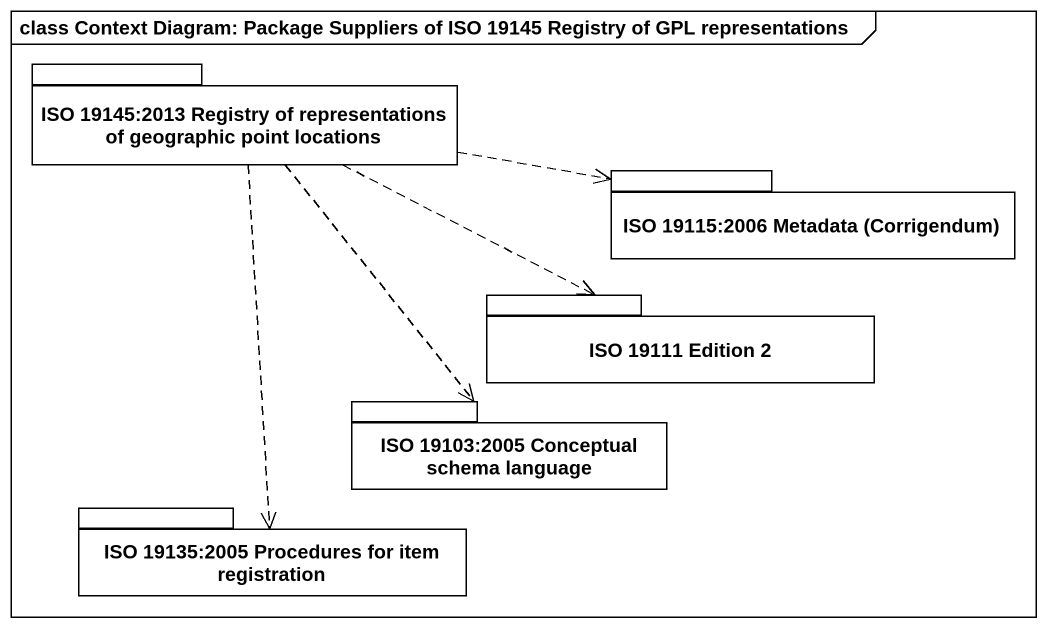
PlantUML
@startuml
mainframe class Context Diagram: Package Suppliers of ISO 19145 Registry of GPL representations
package "ISO 19145:2013 Registry of representations of geographic point locations" as ISO_19145_2013_Registry_of {
}
package "ISO 19115:2006 Metadata (Corrigendum)" as ISO_19115_2006_Metadata {
}
package "ISO 19111 Edition 2" as ISO_19111_Edition_2 {
}
package "ISO 19103:2005 Conceptual schema language" as ISO_19103_2005_Conceptual {
}
package "ISO 19135:2005 Procedures for item registration" as ISO_19135_2005_Procedures {
}
ISO_19145_2013_Registry_of .right.> ISO_19115_2006_Metadata
ISO_19145_2013_Registry_of .right.> ISO_19111_Edition_2
ISO_19145_2013_Registry_of ..> ISO_19103_2005_Conceptual
ISO_19145_2013_Registry_of ..> ISO_19135_2005_Procedures
@enduml
